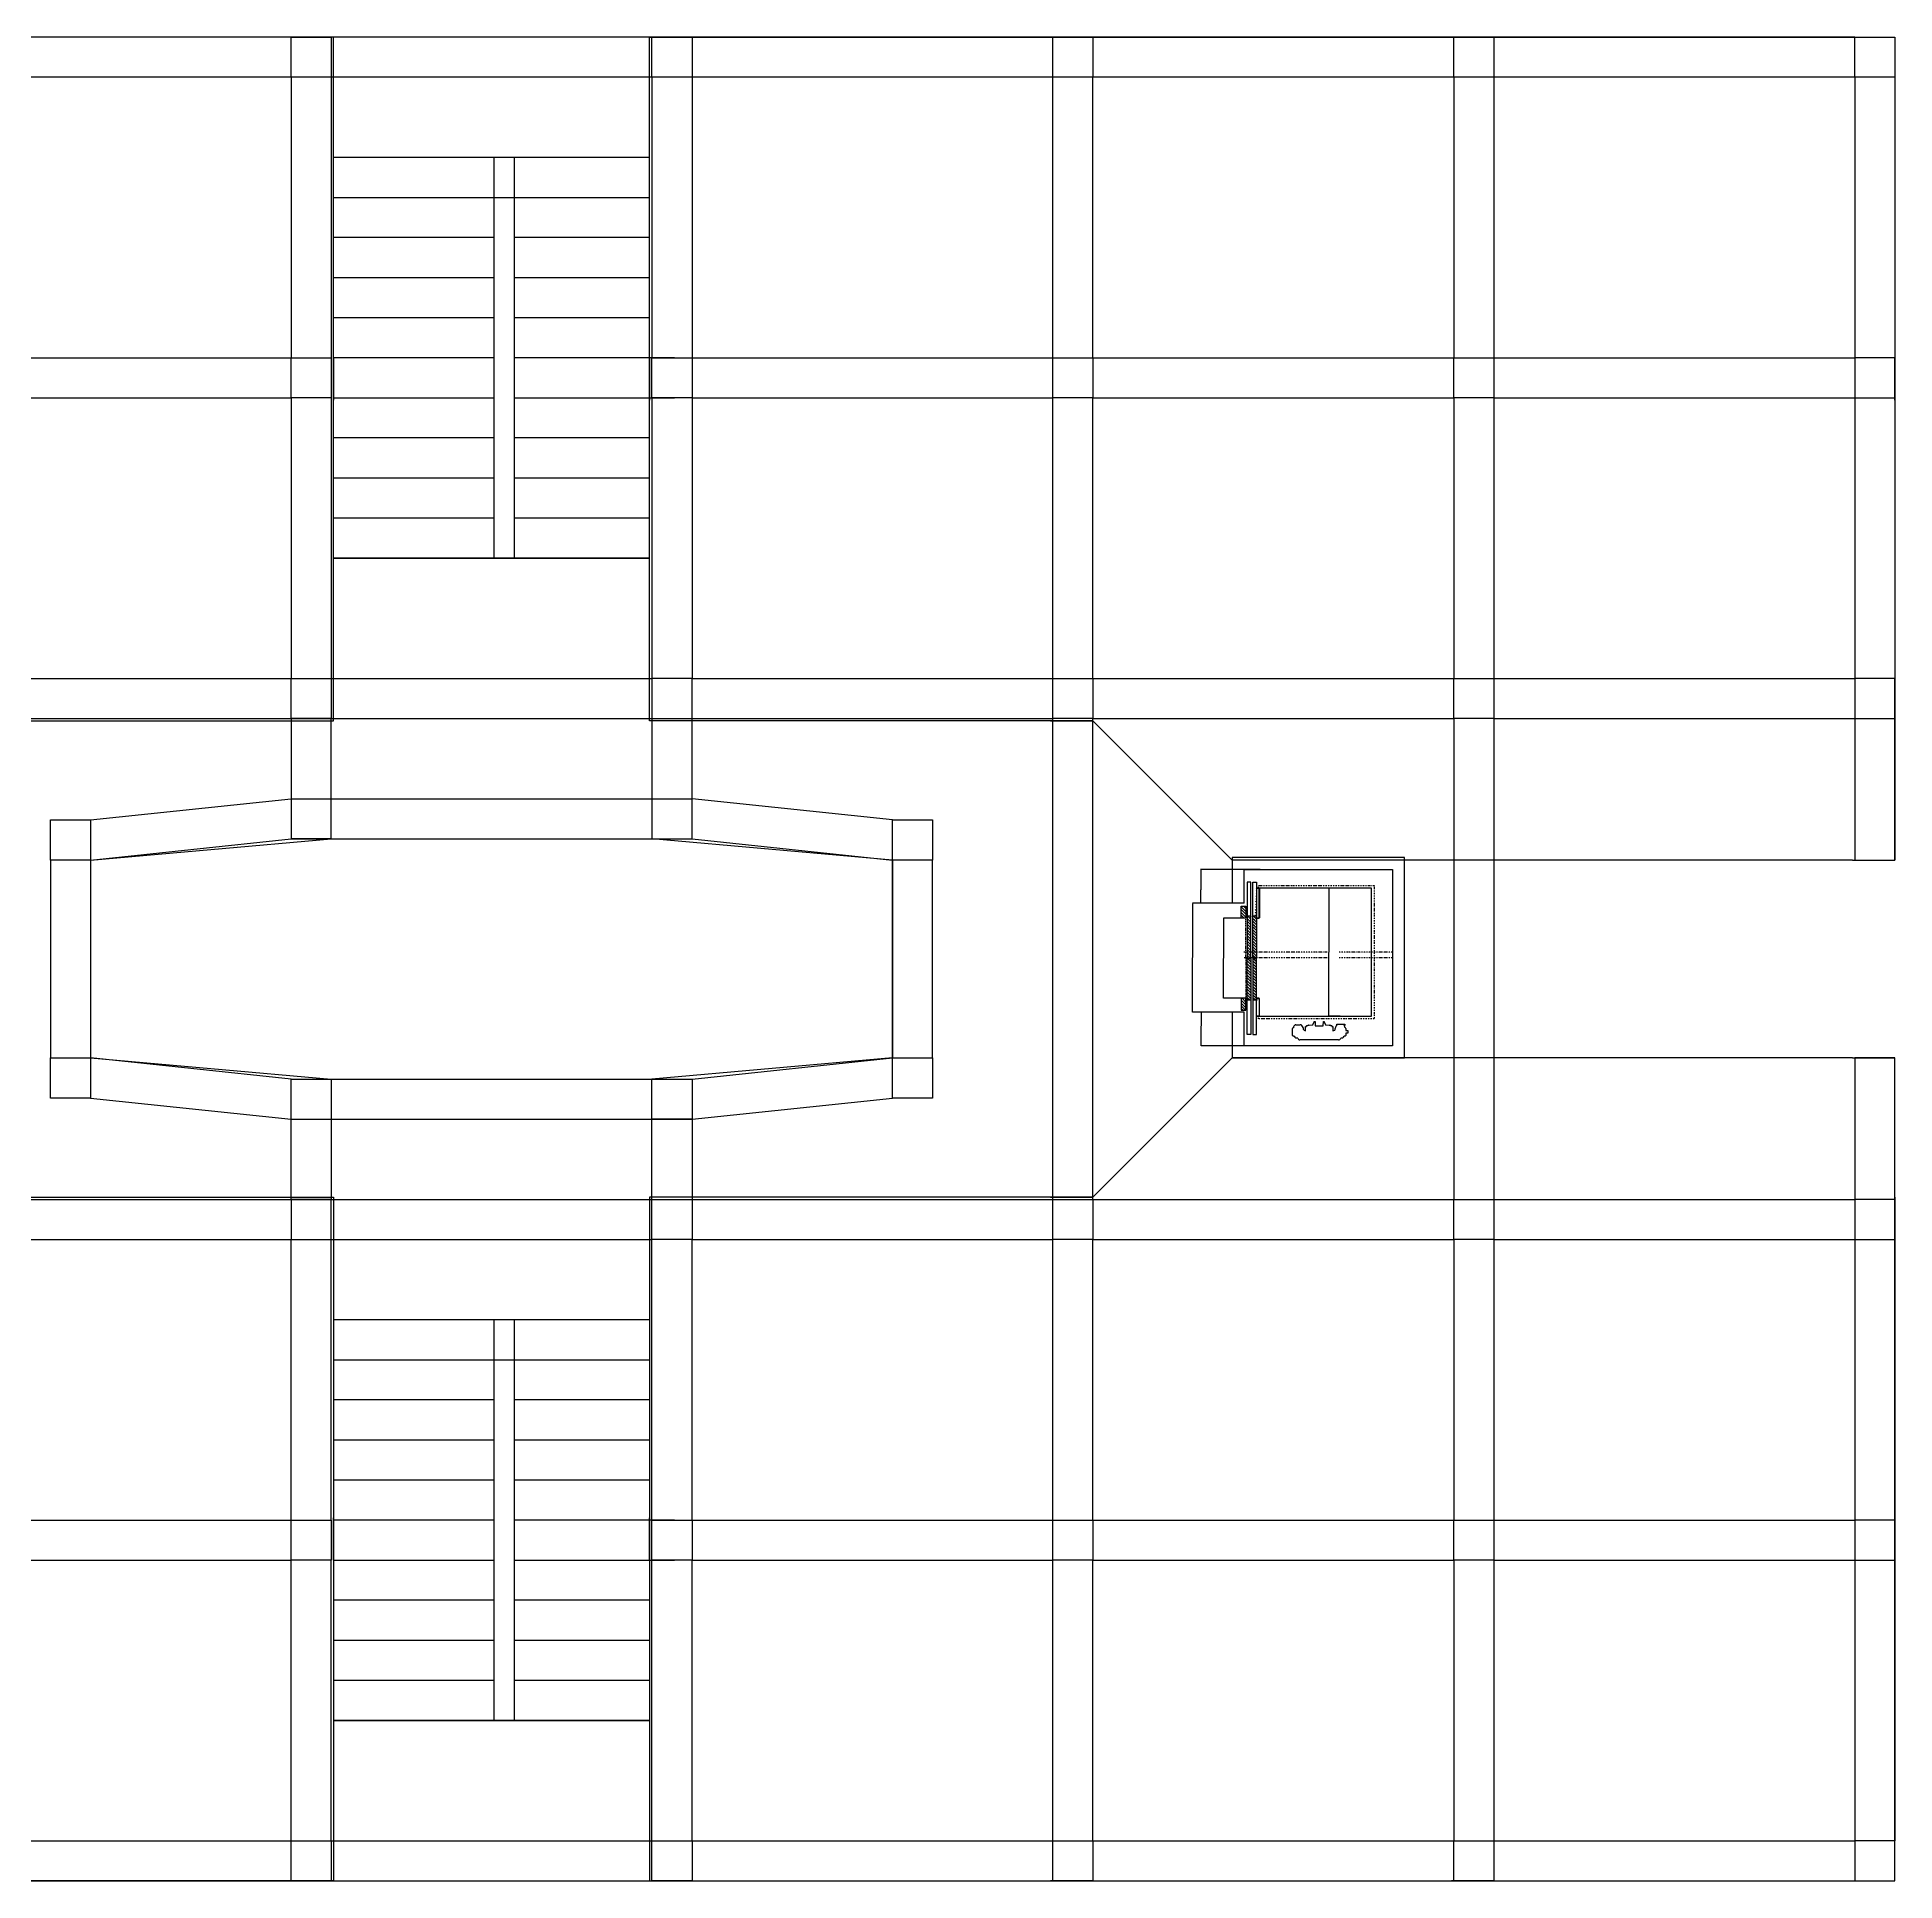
# Model space of a CAD drawing. Header units: centimetres. Extents: x -14293 to 15486, y -4634 to 4020.
# Drawn here: x 4403 to 6719, y -1753 to 547 of the extents above; entities that cross this region are included whole.
import ezdxf

# ---------------------------------------------------------------- set-up
doc = ezdxf.new("R2010")
doc.units = ezdxf.units.CM
doc.linetypes.add('DASHDOT', pattern=[1, 0.5, -0.25, 0, -0.25])
doc.linetypes.add('DASHED', pattern=[0.75, 0.5, -0.25])
for name, color, linetype in [('beam', 82, 'Continuous'), ('column', 10, 'Continuous'), ('CONT_35', 250, 'Continuous'), ('CONT_70', 5, 'Continuous'), ('DASH_35', 30, 'DASHED'), ('DASHD_35', 40, 'DASHDOT'), ('DIM_MM', 7, 'Continuous'), ('HATCH_35', 6, 'Continuous')]:
    doc.layers.add(name, color=color, linetype=linetype)
doc.styles.get("Standard").update_dxf_attribs({"font": 'arial.ttf'})
doc.dimstyles.get("Standard").update_dxf_attribs({"dimtxt": 0.18, "dimasz": 0.18, "dimexe": 0.18, "dimexo": 0.0625, "dimgap": 0.09, "dimtad": 0, "dimtih": 1, "dimtoh": 1, "dimdec": 4, "dimzin": 0, "dimdsep": 46, "dimtxsty": 'Standard', "dimcen": 0.09, "dimadec": 0, "dimazin": 0, "dimtfac": 1, "dimtdec": 4, "dimtofl": 0, "dimtmove": 0, "dimatfit": 3, "dimfxl": 1, "dimtolj": 1, "dimtzin": 0, "dimarcsym": 0})
pattern_1 = [(315, (5717.7087, -478.1917), (1.767767, 1.767767), [])]

# ---------------------------------------------------------------- blocks, each defined once
blk = doc.blocks.new('*D35')
at = {"layer": 'Defpoints', "color": 0, "transparency": 16777216}
for p in [(5897.6, -533.1), (5843.3, -669.1), (5898, -669.1)]:
    blk.add_point(p, dxfattribs=at)
at = {"layer": 'DIM_MM', "color": 0, "lineweight": -2, "transparency": 16777216}
for p, q in [((5897.6, -533.1), (5843.2, -533.1)), ((5843.3, -533.3), (5843.3, -600.9)), ((5843.3, -668.9), (5843.3, -601.3)), ((5897.9, -669.1), (5843.2, -669.1))]:
    blk.add_line(p, q, dxfattribs=at)
at = {"layer": 'DIM_MM', "color": 0, "transparency": 16777216}
for points in [[(5843.3, -533.3), (5843.4, -533.3), (5843.3, -533.1)], [(5843.3, -668.9), (5843.4, -668.9), (5843.3, -669.1)]]:
    blk.add_solid(points, dxfattribs=at)
at = {"layer": 'DIM_MM', "color": 0, "transparency": 16777216, "insert": (5843.3, -601.1), "char_height": 0.18, "attachment_point": 5}
blk.add_mtext('\\A1;136.0000', dxfattribs=at)
blk = doc.blocks.new('*D36')
at = {"layer": 'Defpoints', "color": 0, "transparency": 16777216}
for p in [(5906.1, -551.6), (5882.2, -651.6), (5906.1, -651.6)]:
    blk.add_point(p, dxfattribs=at)
at = {"layer": 'DIM_MM', "color": 0, "lineweight": -2, "transparency": 16777216}
for p, q in [((5906, -551.6), (5882, -551.6)), ((5882.2, -551.8), (5882.2, -601.4)), ((5882.2, -651.4), (5882.2, -601.8)), ((5906, -651.6), (5882, -651.6))]:
    blk.add_line(p, q, dxfattribs=at)
at = {"layer": 'DIM_MM', "color": 0, "transparency": 16777216}
for points in [[(5882.2, -551.8), (5882.3, -551.8), (5882.2, -551.6)], [(5882.2, -651.4), (5882.3, -651.4), (5882.2, -651.6)]]:
    blk.add_solid(points, dxfattribs=at)
at = {"layer": 'DIM_MM', "color": 0, "transparency": 16777216, "insert": (5882.2, -601.6), "char_height": 0.18, "attachment_point": 5}
blk.add_mtext('\\A1;100.0000', dxfattribs=at)
blk = doc.blocks.new('*D37')
at = {"layer": 'Defpoints', "color": 0, "transparency": 16777216}
for p in [(6023.7, -514.1), (6013.3, -674.1), (6027.6, -674.1)]:
    blk.add_point(p, dxfattribs=at)
at = {"layer": 'DIM_MM', "color": 0, "lineweight": -2, "transparency": 16777216}
for p, q in [((6023.7, -514.1), (6013.1, -514.1)), ((6013.3, -514.3), (6013.3, -593.9)), ((6013.3, -673.9), (6013.3, -594.3)), ((6027.6, -674.1), (6013.1, -674.1))]:
    blk.add_line(p, q, dxfattribs=at)
at = {"layer": 'DIM_MM', "color": 0, "transparency": 16777216}
for points in [[(6013.3, -514.3), (6013.3, -514.3), (6013.3, -514.1)], [(6013.3, -673.9), (6013.3, -673.9), (6013.3, -674.1)]]:
    blk.add_solid(points, dxfattribs=at)
at = {"layer": 'DIM_MM', "color": 0, "transparency": 16777216, "insert": (6013.3, -594.1), "char_height": 0.18, "attachment_point": 5}
blk.add_mtext('\\A1;160.0000', dxfattribs=at)
blk = doc.blocks.new('*D38')
at = {"layer": 'Defpoints', "color": 0, "transparency": 16777216}
for p in [(5928, -491.1), (5853.6, -533.1), (5896.9, -533.1)]:
    blk.add_point(p, dxfattribs=at)
at = {"layer": 'DIM_MM', "color": 0, "lineweight": -2, "transparency": 16777216}
for p, q in [((5927.9, -491.1), (5853.4, -491.1)), ((5853.6, -491.3), (5853.6, -516.2)), ((5853.6, -532.9), (5853.6, -516.5)), ((5896.9, -533.1), (5853.4, -533.1))]:
    blk.add_line(p, q, dxfattribs=at)
at = {"layer": 'DIM_MM', "color": 0, "transparency": 16777216}
for points in [[(5853.6, -491.3), (5853.6, -491.3), (5853.6, -491.1)], [(5853.6, -532.9), (5853.6, -532.9), (5853.6, -533.1)]]:
    blk.add_solid(points, dxfattribs=at)
at = {"layer": 'DIM_MM', "color": 0, "transparency": 16777216, "insert": (5853.6, -516.3), "char_height": 0.18, "attachment_point": 5}
blk.add_mtext('\\A1;42.0000', dxfattribs=at)
blk = doc.blocks.new('*D39')
at = {"layer": 'Defpoints', "color": 0, "transparency": 16777216}
for p in [(5898.3, -669.1), (5854.3, -711.1), (5920.9, -711.1)]:
    blk.add_point(p, dxfattribs=at)
at = {"layer": 'DIM_MM', "color": 0, "lineweight": -2, "transparency": 16777216}
for p, q in [((5898.2, -669.1), (5854.1, -669.1)), ((5854.3, -669.3), (5854.3, -686.1)), ((5854.3, -710.9), (5854.3, -686.4)), ((5920.8, -711.1), (5854.1, -711.1))]:
    blk.add_line(p, q, dxfattribs=at)
at = {"layer": 'DIM_MM', "color": 0, "transparency": 16777216}
for points in [[(5854.2, -669.3), (5854.3, -669.3), (5854.3, -669.1)], [(5854.2, -710.9), (5854.3, -710.9), (5854.3, -711.1)]]:
    blk.add_solid(points, dxfattribs=at)
at = {"layer": 'DIM_MM', "color": 0, "transparency": 16777216, "insert": (5854.3, -686.2), "char_height": 0.18, "attachment_point": 5}
blk.add_mtext('\\A1;42.0000', dxfattribs=at)

msp = doc.modelspace()

# ---------------------------------------------------------------- hatches: boundary and pattern name
at = {"layer": 'HATCH_35'}
h = msp.add_hatch(dxfattribs=at)
h.set_pattern_fill('ANSI31', color=256, scale=20, angle=270, style=0)
h.set_pattern_definition(pattern_1)
h.paths.add_polyline_path([(5904.24474, -536.58898), (5909.94474, -536.58898), (5909.94474, -551.58898), (5904.24474, -551.58898)])
h.paths.add_polyline_path([(5904.24474, -666.58898), (5909.94474, -666.58898), (5909.94474, -651.58898), (5904.24474, -651.58898)])
h.paths.add_polyline_path([(5916.24474, -549.13898), (5911.74474, -549.13898), (5911.74474, -601.33898), (5916.24474, -601.33898)])
h.paths.add_polyline_path([(5911.74474, -654.03898), (5911.74474, -601.83898), (5916.24474, -601.83898), (5916.24474, -654.03898)])
h.paths.add_polyline_path([(5918.74474, -601.83898), (5918.74474, -654.03898), (5923.24474, -654.03898), (5923.24474, -601.83898)])
h.paths.add_polyline_path([(5923.24474, -549.13898), (5923.24474, -601.33898), (5918.74474, -601.33898), (5918.74474, -549.13898)], flags=0)
edge = h.paths.add_edge_path(flags=0)
edge.add_line((5918.74474, -601.33898), (5918.74474, -549.13898))
edge.add_line((5918.74474, -549.13898), (5918.74474, -506.58898))
edge = h.paths.add_edge_path(flags=17)
edge.add_line((5923.24474, -506.58898), (5923.24474, -549.13898))
edge.add_line((5923.24474, -549.13898), (5923.24474, -601.33898))
h.paths.add_polyline_path([(5923.24474, -601.33898), (5923.24474, -549.13898)], flags=16)
edge = h.paths.add_edge_path(flags=16)
edge.add_line((5923.24474, -506.58898), (5923.24474, -549.13898))
edge.add_line((5923.24474, -506.58898), (5923.24474, -549.13898))
edge = h.paths.add_edge_path()
edge.add_line((5923.24474, -506.58898), (5923.24474, -549.13898))
edge.add_line((5923.24474, -549.13898), (5923.24474, -601.33898))
edge.add_line((5918.74474, -598.33898), (5918.74474, -600.83898))
h = msp.add_hatch(dxfattribs=at)
h.set_pattern_fill('ANSI31', color=256, scale=20, angle=270, style=0)
h.set_pattern_definition(pattern_1)
h.paths.add_polyline_path([(5923.24474, -549.13898), (5923.24474, -601.33898), (5918.74474, -601.33898), (5918.74474, -549.13898)])

# ---------------------------------------------------------------- linework, layer by layer
for p, q in [((4772.24474, 547.41102), (3219.24474, 547.41102)), ((4772.24474, -305.58898), (4772.24474, 547.41102)), ((5166.24474, -305.58898), (5166.24474, 547.41102)), ((5166.24474, 547.41102), (6719.24474, 547.41102)), ((5719.24474, 547.41102), (5666.24474, 547.41102)), ((6219.24474, 547.41102), (6166.24474, 547.41102)), ((6719.24474, 547.41102), (6719.24474, -479.08898)), ((5166.24474, 397.41102), (4772.24474, 397.41102)), ((4972.24474, 397.41102), (4972.24474, -102.58898)), ((4997.24474, 397.41102), (4997.24474, -102.58898)), ((4772.24474, 347.41102), (4972.24474, 347.41102)), ((4772.24474, 347.41102), (5166.24474, 347.41102)), ((4997.24474, 347.41102), (5166.24474, 347.41102)), ((4972.24474, 297.41102), (4772.24474, 297.41102)), ((5166.24474, 297.41102), (4997.24474, 297.41102)), ((4772.24474, 247.41102), (4972.24474, 247.41102)), ((4997.24474, 247.41102), (5166.24474, 247.41102)), ((4972.24474, 197.41102), (4772.24474, 197.41102)), ((5166.24474, 197.41102), (4997.24474, 197.41102)), ((4772.24474, 147.41102), (4772.24474, 94.41102)), ((4972.24474, 147.41102), (4772.24474, 147.41102)), ((5197.24474, 147.41102), (4997.24474, 147.41102)), ((5166.24474, 147.41102), (5166.24474, 94.41102)), ((6719.24474, 94.41102), (6719.24474, 147.41102)), ((4772.24474, 97.41102), (4972.24474, 97.41102)), ((4997.24474, 97.41102), (5197.24474, 97.41102)), ((4972.24474, 47.41102), (4772.24474, 47.41102)), ((5166.24474, 47.41102), (4997.24474, 47.41102)), ((4972.24474, -2.58898), (4772.24474, -2.58898)), ((5166.24474, -2.58898), (4997.24474, -2.58898)), ((4972.24474, -52.58898), (4772.24474, -52.58898)), ((5166.24474, -52.58898), (4997.24474, -52.58898)), ((5166.24474, -102.58898), (4772.24474, -102.58898)), ((4772.24474, -102.58898), (5166.24474, -102.58898)), ((6719.24474, -305.58898), (6719.24474, -252.58898)), ((4219.24474, -305.58898), (4772.24474, -305.58898)), ((5719.24474, -305.58898), (5166.24474, -305.58898)), ((5666.24474, -305.58898), (5692.74474, -305.58898)), ((5692.74474, -305.58898), (5719.24474, -305.58898)), ((5892.74474, -479.08898), (5719.24474, -305.58898)), ((4469.24474, -479.08898), (4769.24474, -452.58898)), ((4719.24474, -452.58898), (5219.24474, -452.58898)), ((5469.24474, -479.08898), (5169.24474, -452.58898)), ((4469.24474, -479.08898), (4469.24474, -726.08898)), ((5469.24474, -726.08898), (5469.24474, -479.08898)), ((6666.24474, -479.08898), (5892.74474, -479.08898)), ((6666.24474, -479.08898), (6719.24474, -479.08898)), ((4469.24474, -726.08898), (4769.24474, -752.58898)), ((5469.24474, -726.08898), (5169.24474, -752.58898)), ((5892.74474, -726.08898), (5719.24474, -899.58898)), ((6666.24474, -726.08898), (5892.74474, -726.08898)), ((6666.24474, -726.08898), (6719.24474, -726.08898)), ((6719.24474, -1752.58898), (6719.24474, -726.08898)), ((4719.24474, -752.58898), (5219.24474, -752.58898)), ((4219.24474, -899.58898), (4772.24474, -899.58898)), ((4772.24474, -899.58898), (4772.24474, -1752.58898)), ((5719.24474, -899.58898), (5166.24474, -899.58898)), ((5166.24474, -899.58898), (5166.24474, -1752.58898)), ((5666.24474, -899.58898), (5692.74474, -899.58898)), ((5692.74474, -899.58898), (5719.24474, -899.58898)), ((6719.24474, -899.58898), (6719.24474, -952.58898)), ((5166.24474, -1052.58898), (4772.24474, -1052.58898)), ((4972.24474, -1052.58898), (4972.24474, -1552.58898)), ((4997.24474, -1052.58898), (4997.24474, -1552.58898)), ((4772.24474, -1102.58898), (4972.24474, -1102.58898)), ((4772.24474, -1102.58898), (5166.24474, -1102.58898)), ((4997.24474, -1102.58898), (5166.24474, -1102.58898)), ((4972.24474, -1152.58898), (4772.24474, -1152.58898)), ((5166.24474, -1152.58898), (4997.24474, -1152.58898)), ((4772.24474, -1202.58898), (4972.24474, -1202.58898)), ((4997.24474, -1202.58898), (5166.24474, -1202.58898)), ((4972.24474, -1252.58898), (4772.24474, -1252.58898)), ((5166.24474, -1252.58898), (4997.24474, -1252.58898)), ((4772.24474, -1352.58898), (4772.24474, -1299.58898)), ((4972.24474, -1302.58898), (4772.24474, -1302.58898)), ((5197.24474, -1302.58898), (4997.24474, -1302.58898)), ((5166.24474, -1352.58898), (5166.24474, -1299.58898)), ((6719.24474, -1299.58898), (6719.24474, -1352.58898)), ((4772.24474, -1352.58898), (4972.24474, -1352.58898)), ((4997.24474, -1352.58898), (5197.24474, -1352.58898)), ((4972.24474, -1402.58898), (4772.24474, -1402.58898)), ((5166.24474, -1402.58898), (4997.24474, -1402.58898)), ((4972.24474, -1452.58898), (4772.24474, -1452.58898)), ((5166.24474, -1452.58898), (4997.24474, -1452.58898)), ((4972.24474, -1502.58898), (4772.24474, -1502.58898)), ((5166.24474, -1502.58898), (4997.24474, -1502.58898)), ((5166.24474, -1552.58898), (4772.24474, -1552.58898)), ((4772.24474, -1552.58898), (5166.24474, -1552.58898)), ((4772.24474, -1752.58898), (3219.24474, -1752.58898)), ((5166.24474, -1752.58898), (6719.24474, -1752.58898)), ((5719.24474, -1752.58898), (5666.24474, -1752.58898)), ((6219.24474, -1752.58898), (6166.24474, -1752.58898))]:
    msp.add_line(p, q)
msp.add_lwpolyline([(4719.24474, -452.58898), (4769.24474, -452.58898), (4769.24474, -452.58898), (4719.24474, -452.58898)], close=True)
at = {"layer": 'beam'}
for p, q in [((6669.24474, 547.41102), (3269.24474, 547.41102)), ((4719.24474, 497.41102), (4269.24474, 497.41102)), ((4719.24474, 497.41102), (4719.24474, 147.41102)), ((4769.24474, 497.41102), (4769.24474, 147.41102)), ((5169.24474, 497.41102), (4769.24474, 497.41102)), ((5169.24474, 497.41102), (5169.24474, 147.41102)), ((5219.24474, 497.41102), (5219.24474, 147.41102)), ((5669.24474, 497.41102), (5219.24474, 497.41102)), ((5669.24474, 147.41102), (5669.24474, 497.41102)), ((6169.24474, 497.41102), (5719.24474, 497.41102)), ((5719.24474, 147.41102), (5719.24474, 497.41102)), ((6169.24474, 497.41102), (6169.24474, 147.41102)), ((6669.24474, 497.41102), (6219.24474, 497.41102)), ((6219.24474, 497.41102), (6219.24474, 147.41102)), ((6669.24474, 497.41102), (6669.24474, 147.41102)), ((6719.24474, 497.41102), (6719.24474, -302.58898)), ((4269.24474, 147.41102), (4719.24474, 147.41102)), ((5219.24474, 147.41102), (5669.24474, 147.41102)), ((5719.24474, 147.41102), (6169.24474, 147.41102)), ((6219.24474, 147.41102), (6669.24474, 147.41102)), ((4269.24474, 97.41102), (4719.24474, 97.41102)), ((4719.24474, 97.41102), (4719.24474, -252.58898)), ((4769.24474, 97.41102), (4769.24474, -252.58898)), ((5169.24474, 97.41102), (5169.24474, -252.58898)), ((5219.24474, 97.41102), (5219.24474, -252.58898)), ((5219.24474, 97.41102), (5669.24474, 97.41102)), ((5669.24474, -252.58898), (5669.24474, 97.41102)), ((5719.24474, 97.41102), (6169.24474, 97.41102)), ((5719.24474, -252.58898), (5719.24474, 97.41102)), ((6169.24474, 97.41102), (6169.24474, -252.58898)), ((6219.24474, 97.41102), (6669.24474, 97.41102)), ((6219.24474, 97.41102), (6219.24474, -252.58898)), ((6669.24474, 97.41102), (6669.24474, -252.58898)), ((4269.24474, -252.58898), (4719.24474, -252.58898)), ((4769.24474, -252.58898), (5169.24474, -252.58898)), ((5219.24474, -252.58898), (5669.24474, -252.58898)), ((5719.24474, -252.58898), (6169.24474, -252.58898)), ((6219.24474, -252.58898), (6669.24474, -252.58898)), ((4269.24474, -302.58898), (5669.24474, -302.58898)), ((4719.24474, -302.58898), (4719.24474, -452.58898)), ((4769.24474, -452.58898), (4769.24474, -302.58898)), ((5169.24474, -302.58898), (5169.24474, -452.58898)), ((5219.24474, -452.58898), (5219.24474, -302.58898)), ((5669.24474, -902.58898), (5669.24474, -302.58898)), ((5719.24474, -302.58898), (6169.24474, -302.58898)), ((5719.24474, -902.58898), (5719.24474, -302.58898)), ((6169.24474, -302.58898), (6169.24474, -902.58898)), ((6219.24474, -302.58898), (6219.24474, -902.58898)), ((6219.24474, -302.58898), (6669.24474, -302.58898)), ((6669.24474, -302.58898), (6669.24474, -479.08898)), ((6719.24474, -479.08898), (6719.24474, -302.58898)), ((4469.24474, -429.08898), (4719.24474, -402.58898)), ((4719.24474, -402.58898), (4769.24474, -402.58898)), ((4769.24474, -402.58898), (5169.24474, -402.58898)), ((5169.24474, -402.58898), (5219.24474, -402.58898)), ((5469.24474, -429.08898), (5219.24474, -402.58898)), ((4469.24474, -479.08898), (4719.24474, -452.58898)), ((4719.24474, -452.58898), (4769.24474, -452.58898)), ((4769.24474, -452.58898), (5169.24474, -452.58898)), ((5169.24474, -452.58898), (5219.24474, -452.58898)), ((5219.24474, -452.58898), (5469.24474, -479.08898)), ((4419.24474, -479.08898), (4419.24474, -726.08898)), ((4469.24474, -479.08898), (4469.24474, -726.08898)), ((5469.24474, -479.08898), (5469.24474, -726.08898)), ((5519.24474, -726.08898), (5519.24474, -479.08898)), ((6669.24474, -479.08898), (6719.24474, -479.08898)), ((4719.24474, -752.58898), (4469.24474, -726.08898)), ((5219.24474, -752.58898), (5469.24474, -726.08898)), ((6719.24474, -726.08898), (6669.24474, -726.08898)), ((6669.24474, -726.08898), (6669.24474, -902.58898)), ((6719.24474, -902.58898), (6719.24474, -726.08898)), ((4719.24474, -902.58898), (4719.24474, -752.58898)), ((4719.24474, -752.58898), (4769.24474, -752.58898)), ((4769.24474, -752.58898), (4769.24474, -902.58898)), ((4769.24474, -752.58898), (5169.24474, -752.58898)), ((5169.24474, -902.58898), (5169.24474, -752.58898)), ((5169.24474, -752.58898), (5219.24474, -752.58898)), ((5219.24474, -752.58898), (5219.24474, -902.58898)), ((4469.24474, -776.08898), (4719.24474, -802.58898)), ((5219.24474, -802.58898), (5469.24474, -776.08898)), ((4719.24474, -802.58898), (4769.24474, -802.58898)), ((4769.24474, -802.58898), (5169.24474, -802.58898)), ((5219.24474, -802.58898), (5169.24474, -802.58898)), ((5169.24474, -802.58898), (5219.24474, -802.58898)), ((4269.24474, -902.58898), (5669.24474, -902.58898)), ((5719.24474, -902.58898), (6169.24474, -902.58898)), ((6219.24474, -902.58898), (6669.24474, -902.58898)), ((6719.24474, -902.58898), (6719.24474, -1702.58898)), ((4269.24474, -952.58898), (4719.24474, -952.58898)), ((4719.24474, -1302.58898), (4719.24474, -952.58898)), ((4769.24474, -1302.58898), (4769.24474, -952.58898)), ((4769.24474, -952.58898), (5169.24474, -952.58898)), ((5169.24474, -1302.58898), (5169.24474, -952.58898)), ((5219.24474, -1302.58898), (5219.24474, -952.58898)), ((5219.24474, -952.58898), (5669.24474, -952.58898)), ((5669.24474, -1302.58898), (5669.24474, -952.58898)), ((5719.24474, -1302.58898), (5719.24474, -952.58898)), ((5719.24474, -952.58898), (6169.24474, -952.58898)), ((6169.24474, -952.58898), (6169.24474, -1302.58898)), ((6219.24474, -952.58898), (6219.24474, -1302.58898)), ((6219.24474, -952.58898), (6669.24474, -952.58898)), ((6669.24474, -952.58898), (6669.24474, -1302.58898)), ((4269.24474, -1302.58898), (4719.24474, -1302.58898)), ((5219.24474, -1302.58898), (5669.24474, -1302.58898)), ((5719.24474, -1302.58898), (6169.24474, -1302.58898)), ((6219.24474, -1302.58898), (6669.24474, -1302.58898)), ((4269.24474, -1352.58898), (4719.24474, -1352.58898)), ((4719.24474, -1702.58898), (4719.24474, -1352.58898)), ((4769.24474, -1702.58898), (4769.24474, -1352.58898)), ((5169.24474, -1702.58898), (5169.24474, -1352.58898)), ((5219.24474, -1702.58898), (5219.24474, -1352.58898)), ((5219.24474, -1352.58898), (5669.24474, -1352.58898)), ((5669.24474, -1702.58898), (5669.24474, -1352.58898)), ((5719.24474, -1702.58898), (5719.24474, -1352.58898)), ((5719.24474, -1352.58898), (6169.24474, -1352.58898)), ((6169.24474, -1352.58898), (6169.24474, -1702.58898)), ((6219.24474, -1352.58898), (6219.24474, -1702.58898)), ((6219.24474, -1352.58898), (6669.24474, -1352.58898)), ((6669.24474, -1352.58898), (6669.24474, -1702.58898)), ((4269.24474, -1702.58898), (4719.24474, -1702.58898)), ((4769.24474, -1702.58898), (5169.24474, -1702.58898)), ((5219.24474, -1702.58898), (5669.24474, -1702.58898)), ((5719.24474, -1702.58898), (6169.24474, -1702.58898)), ((6219.24474, -1702.58898), (6669.24474, -1702.58898)), ((3269.24474, -1752.58898), (6669.24474, -1752.58898))]:
    msp.add_line(p, q, dxfattribs=at)
at = {"layer": 'column'}
for points in [[(4719.24474, 547.41102), (4769.24474, 547.41102), (4769.24474, 497.41102), (4719.24474, 497.41102)], [(5169.24474, 547.41102), (5219.24474, 547.41102), (5219.24474, 497.41102), (5169.24474, 497.41102)], [(5669.24474, 547.41102), (5719.24474, 547.41102), (5719.24474, 497.41102), (5669.24474, 497.41102)], [(6169.24474, 547.41102), (6219.24474, 547.41102), (6219.24474, 497.41102), (6169.24474, 497.41102)], [(6669.24474, 547.41102), (6719.24474, 547.41102), (6719.24474, 497.41102), (6669.24474, 497.41102)], [(4719.24474, 147.41102), (4769.24474, 147.41102), (4769.24474, 97.41102), (4719.24474, 97.41102)], [(5169.24474, 147.41102), (5219.24474, 147.41102), (5219.24474, 97.41102), (5169.24474, 97.41102)], [(5669.24474, 147.41102), (5719.24474, 147.41102), (5719.24474, 97.41102), (5669.24474, 97.41102)], [(6169.24474, 147.41102), (6219.24474, 147.41102), (6219.24474, 97.41102), (6169.24474, 97.41102)], [(6719.24474, 147.41102), (6669.24474, 147.41102), (6669.24474, 97.41102), (6719.24474, 97.41102)], [(4719.24474, -252.58898), (4769.24474, -252.58898), (4769.24474, -302.58898), (4719.24474, -302.58898)], [(5219.24474, -252.58898), (5169.24474, -252.58898), (5169.24474, -302.58898), (5219.24474, -302.58898)], [(5669.24474, -252.58898), (5719.24474, -252.58898), (5719.24474, -302.58898), (5669.24474, -302.58898)], [(6169.24474, -252.58898), (6219.24474, -252.58898), (6219.24474, -302.58898), (6169.24474, -302.58898)], [(6719.24474, -252.58898), (6669.24474, -252.58898), (6669.24474, -302.58898), (6719.24474, -302.58898)], [(4469.24474, -479.08898), (4419.24474, -479.08898), (4419.24474, -429.08898), (4469.24474, -429.08898)], [(5519.24474, -479.08898), (5469.24474, -479.08898), (5469.24474, -429.08898), (5519.24474, -429.08898)], [(4419.24474, -726.08898), (4469.24474, -726.08898), (4469.24474, -776.08898), (4419.24474, -776.08898)], [(5519.24474, -726.08898), (5519.24474, -776.08898), (5469.24474, -776.08898), (5469.24474, -726.08898)], [(4719.24474, -952.58898), (4769.24474, -952.58898), (4769.24474, -902.58898), (4719.24474, -902.58898)], [(5169.24474, -902.58898), (5219.24474, -902.58898), (5219.24474, -952.58898), (5169.24474, -952.58898)], [(5669.24474, -902.58898), (5719.24474, -902.58898), (5719.24474, -952.58898), (5669.24474, -952.58898)], [(6169.24474, -902.58898), (6219.24474, -902.58898), (6219.24474, -952.58898), (6169.24474, -952.58898)], [(6719.24474, -902.58898), (6669.24474, -902.58898), (6669.24474, -952.58898), (6719.24474, -952.58898)], [(4719.24474, -1302.58898), (4769.24474, -1302.58898), (4769.24474, -1352.58898), (4719.24474, -1352.58898)], [(5169.24474, -1302.58898), (5219.24474, -1302.58898), (5219.24474, -1352.58898), (5169.24474, -1352.58898)], [(5669.24474, -1302.58898), (5719.24474, -1302.58898), (5719.24474, -1352.58898), (5669.24474, -1352.58898)], [(6169.24474, -1302.58898), (6219.24474, -1302.58898), (6219.24474, -1352.58898), (6169.24474, -1352.58898)], [(6719.24474, -1302.58898), (6669.24474, -1302.58898), (6669.24474, -1352.58898), (6719.24474, -1352.58898)], [(4719.24474, -1702.58898), (4769.24474, -1702.58898), (4769.24474, -1752.58898), (4719.24474, -1752.58898)], [(5169.24474, -1702.58898), (5219.24474, -1702.58898), (5219.24474, -1752.58898), (5169.24474, -1752.58898)], [(5669.24474, -1702.58898), (5719.24474, -1702.58898), (5719.24474, -1752.58898), (5669.24474, -1752.58898)], [(6169.24474, -1702.58898), (6219.24474, -1702.58898), (6219.24474, -1752.58898), (6169.24474, -1752.58898)], [(6719.24474, -1702.58898), (6669.24474, -1702.58898), (6669.24474, -1752.58898), (6719.24474, -1752.58898)]]:
    msp.add_lwpolyline(points, close=True, dxfattribs=at)
at = {"layer": 'CONT_35', "ltscale": 3}
for p, q in [((5916.24474, -506.58898), (5911.74474, -506.58898)), ((5918.74474, -506.58898), (5923.24474, -506.58898)), ((5904.24474, -551.58898), (5904.24474, -536.58898)), ((5904.24474, -536.58898), (5909.94474, -536.58898)), ((5909.94474, -551.58898), (5904.24474, -551.58898)), ((5909.94474, -536.58898), (5909.94474, -551.58898)), ((5916.24474, -549.13898), (5911.74474, -549.13898)), ((5923.24474, -549.13898), (5918.74474, -549.13898)), ((5911.74474, -601.33898), (5916.24474, -601.33898)), ((5911.74474, -601.83898), (5916.24474, -601.83898)), ((5918.74474, -598.33898), (5918.74474, -600.83898)), ((5918.74474, -601.33898), (5923.24474, -601.33898)), ((5918.74474, -601.83898), (5923.24474, -601.83898)), ((5904.24474, -651.58898), (5904.24474, -666.58898)), ((5909.94474, -651.58898), (5904.24474, -651.58898)), ((5904.24474, -666.58898), (5909.94474, -666.58898)), ((5909.94474, -666.58898), (5909.94474, -651.58898)), ((5916.24474, -654.03898), (5911.74474, -654.03898)), ((5923.24474, -654.03898), (5918.74474, -654.03898)), ((5968.18412, -697.91469), (5968.1856, -689.14681)), ((5972.44039, -684.59464), (5977.66656, -684.59464)), ((5982.06365, -691.36617), (5984.36874, -692.06326)), ((5984.36874, -692.06326), (5984.36874, -686.73898)), ((5984.36874, -686.73898), (5985.6087, -686.73898)), ((5985.6087, -686.73898), (5985.6087, -686.03898)), ((5985.9087, -685.73898), (5987.37892, -685.73898)), ((5988.16474, -685.08898), (5989.06474, -685.08898)), ((5989.06474, -685.08898), (5992.49076, -684.8343)), ((5993.91798, -683.82995), (5994.95549, -681.03547)), ((5994.95549, -681.03547), (5994.96474, -680.73898)), ((5994.96474, -680.73898), (5996.16474, -680.73898)), ((5996.16474, -680.73898), (5996.31836, -686.08898)), ((5996.31836, -686.08898), (6006.41111, -686.08898)), ((6006.41111, -686.08898), (6006.56474, -680.73898)), ((6006.56474, -680.73898), (6007.76474, -680.73898)), ((6007.76474, -680.73898), (6007.77398, -681.03547)), ((6007.77398, -681.03547), (6008.81149, -683.82995)), ((6010.23871, -684.8343), (6013.66474, -685.08898)), ((6013.66474, -685.08898), (6014.56474, -685.08898)), ((6015.35055, -685.73898), (6016.82077, -685.73898)), ((6017.12077, -686.03898), (6017.12077, -686.73898)), ((6017.12077, -686.73898), (6018.36074, -686.73898)), ((6018.36074, -686.73898), (6018.36074, -692.06326)), ((6018.36074, -692.06326), (6020.66583, -691.36617)), ((6023.24001, -683.89598), (6033.19001, -683.89598)), ((6023.24001, -685.36473), (6023.24001, -683.89598)), ((6033.19001, -685.64598), (6032.41534, -685.64598)), ((6032.94309, -686.25702), (6032.9444, -686.25921)), ((6033.19001, -683.89598), (6033.19001, -685.64598)), ((6033.58626, -688.31732), (6033.58643, -688.31995)), ((6034.54387, -689.14681), (6034.5443, -691.66698)), ((6034.5443, -691.66698), (6036.89493, -691.66698)), ((6037.19493, -691.96698), (6037.19493, -694.94098)), ((5916.24474, -696.58898), (5911.74474, -696.58898)), ((5918.74474, -696.58898), (5923.24474, -696.58898)), ((5970.24351, -698.75199), (5969.14369, -698.75199)), ((5972.36446, -701.3286), (5972.31311, -701.14198)), ((5974.53846, -701.3286), (5972.36446, -701.3286)), ((6025.34672, -703.49598), (5977.38275, -703.49598)), ((6030.36501, -701.3286), (6028.19101, -701.3286)), ((6030.41636, -701.14198), (6030.36501, -701.3286)), ((6033.58578, -698.75199), (6032.48596, -698.75199)), ((6034.5449, -695.24098), (6034.54536, -697.91469)), ((6036.89493, -695.24098), (6034.5449, -695.24098)), ((6034.54536, -697.91469), (6034.54536, -697.91469))]:
    msp.add_line(p, q, dxfattribs=at)
for points in [[(5911.74474, -506.58898), (5911.74474, -549.13898), (5911.74474, -601.33898)], [(5916.24474, -601.33898), (5916.24474, -549.13898), (5916.24474, -506.58898)], [(5918.74474, -601.33898), (5918.74474, -549.13898), (5918.74474, -506.58898)], [(5923.24474, -506.58898), (5923.24474, -549.13898), (5923.24474, -601.33898)], [(5926.74474, -674.08898), (6066.74474, -674.08898), (6066.74474, -514.08898), (5926.74474, -514.08898)], [(5911.74474, -696.58898), (5911.74474, -654.03898), (5911.74474, -601.83898)], [(5916.24474, -601.83898), (5916.24474, -654.03898), (5916.24474, -696.58898)], [(5918.74474, -601.83898), (5918.74474, -654.03898), (5918.74474, -696.58898)], [(5923.24474, -696.58898), (5923.24474, -654.03898), (5923.24474, -601.83898)]]:
    msp.add_lwpolyline(points, dxfattribs=at)
for points in [[(5923.74474, -514.08898), (5926.24474, -514.08898, -0.4142135624), (5926.74474, -514.58898), (5926.74474, -551.08898, -0.4142135624), (5926.24474, -551.58898), (5923.74474, -551.58898, -0.4142135624), (5923.24474, -551.08898), (5923.24474, -548.58898), (5923.34474, -548.58898), (5923.34474, -551.08898, 0.4142135624), (5923.74474, -551.48898), (5926.24474, -551.48898, 0.4142135624), (5926.64474, -551.08898), (5926.64474, -514.58898, 0.4142135624), (5926.24474, -514.18898), (5923.74474, -514.18898)], [(5923.74474, -674.08898), (5926.24474, -674.08898, 0.4142135624), (5926.74474, -673.58898), (5926.74474, -652.08898, 0.4142135624), (5926.24474, -651.58898), (5923.74474, -651.58898, 0.4142135624), (5923.24474, -652.08898), (5923.24474, -654.58898), (5923.34474, -654.58898), (5923.34474, -652.08898, -0.4142135624), (5923.74474, -651.68898), (5926.24474, -651.68898, -0.4142135624), (5926.64474, -652.08898), (5926.64474, -673.58898, -0.4142135624), (5926.24474, -673.98898), (5923.74474, -673.98898)]]:
    msp.add_lwpolyline(points, format="xyb", close=True, dxfattribs=at)
for centre, radius, start, end in [((5969.14369, -689.28846), 0.96851, 89.96104292, 171.58996706), ((5973.71742, -688.61181), 4.58237, 149.07740263, 176.34822302), ((5974.21156, -689.54556), 5.51332, 121.56330426, 143.38244736), ((5972.48446, -687.36884), 2.77455, 90.9102367, 114.68645336), ((5977.62248, -687.36884), 2.77455, 65.31354664, 89.0897633), ((5975.89539, -689.54556), 5.51332, 29.36776315, 58.43669574), ((5969.7487, -692.60969), 12.37757, 5.76597939, 27.7748926), ((5985.9087, -686.03898), 0.3, 90, 180), ((5988.16474, -685.88898), 0.8, 90, 169.19307735), ((5992.36474, -683.13898), 1.7, 274.25133159, 336.01779082), ((6010.36474, -683.13898), 1.7, 203.98220918, 265.74866841), ((6014.56474, -685.88898), 0.8, 10.80692265, 90), ((6016.82077, -686.03898), 0.3, 0, 90), ((6032.98078, -692.60969), 12.37757, 152.2251074, 174.23402061), ((6026.83408, -689.54556), 5.51332, 130.68416479, 150.63223685), ((6028.51791, -689.54556), 5.51332, 36.61755264, 45.0157888), ((6029.01223, -688.61468), 4.58369, 3.7195191, 30.92259737), ((6033.58578, -689.28846), 0.96851, 8.41003294, 89.96104292), ((6036.89493, -691.96698), 0.3, 0, 90), ((6036.89493, -694.94098), 0.3, 270, 0), ((5969.14369, -697.78348), 0.96851, 187.78621948, 270), ((5975.05988, -696.67235), 5.24617, 203.35397089, 238.42753825), ((5977.38275, -700.54598), 2.95, 195.38459764, 270), ((6025.34672, -700.54598), 2.95, 270, 344.61540236), ((6027.66959, -696.67235), 5.24617, 301.57246175, 336.64602911), ((6033.58578, -697.78348), 0.96851, 270, 352.21376534)]:
    msp.add_arc(centre, radius, start, end, dxfattribs=at)
at = {"layer": 'CONT_70', "ltscale": 3}
for p, q in [((5892.74474, -476.08898), (5892.74474, -533.08898)), ((6107.74474, -476.08898), (5892.74474, -476.08898)), ((6107.74474, -726.08898), (6107.74474, -476.08898)), ((5907.74474, -533.08898), (5907.74474, -491.08898)), ((5907.74474, -491.08898), (6092.74474, -491.08898)), ((6092.74474, -491.08898), (6092.74474, -711.08898)), ((5907.74474, -533.08898), (5892.74474, -533.08898)), ((5892.74474, -669.08898), (5892.74474, -726.08898)), ((5907.74474, -669.08898), (5892.74474, -669.08898)), ((5907.74474, -711.08898), (5907.74474, -669.08898)), ((6092.74474, -711.08898), (5907.74474, -711.08898)), ((5892.74474, -726.08898), (6107.74474, -726.08898))]:
    msp.add_line(p, q, dxfattribs=at)
at = {"layer": 'DASH_35', "ltscale": 3}
for q in [(5909.94474, -551.58898), (5909.94474, -651.58898)]:
    msp.add_line((5909.94474, -601.58898), q, dxfattribs=at)
at = {"layer": 'DASHD_35', "ltscale": 3}
for p, q in [((6011.28913, -594.08898), (5907.49474, -594.08898)), ((6011.29327, -601.08898), (5907.74474, -601.08898)), ((6092.74474, -594.08898), (6026.22737, -594.08898)), ((6092.74474, -601.08898), (6026.2481, -601.08898))]:
    msp.add_line(p, q, dxfattribs=at)
msp.add_lwpolyline([(5925.64474, -514.08898), (5925.64474, -510.83898), (6069.99474, -510.83898), (6069.99474, -677.33898), (5925.64474, -677.33898), (5925.64474, -674.08898)], dxfattribs=at)

# ---------------------------------------------------------------- dimensions: what is measured, and where the dimension line sits
at = {"layer": 'DIM_MM'}
for base, p1, p2, picture, middle in [((5853.58841, -533.08898), (5927.96874, -491.08898), (5896.94874, -533.08898), '*D38', (5853.58841, -516.33319)), ((5882.22874, -651.58898), (5906.08874, -551.58898), (5906.08874, -651.58898), '*D36', (5882.22874, -601.58898)), ((5854.265, -711.08898), (5898.29874, -669.08898), (5920.89874, -711.08898), '*D39', (5854.265, -686.23658))]:
    dim = msp.add_linear_dim(base=base, p1=p1, p2=p2, angle=270, dimstyle='Standard', dxfattribs=at)
    dim.commit()
    dim.dimension.update_dxf_attribs({"geometry": picture, "text_midpoint": middle, "dimtype": 160})
for base, p1, p2, picture, middle in [((6013.31874, -674.08898), (6023.74874, -514.08898), (6027.61874, -674.08898), '*D37', (6013.31874, -594.08898)), ((5843.34474, -669.08898), (5897.62874, -533.08898), (5897.95874, -669.08898), '*D35', (5843.34474, -601.08898))]:
    dim = msp.add_linear_dim(base=base, p1=p1, p2=p2, angle=270, dimstyle='Standard', dxfattribs=at)
    dim.commit()
    dim.dimension.update_dxf_attribs({"geometry": picture, "text_midpoint": middle})

doc.saveas('drawing.dxf')
